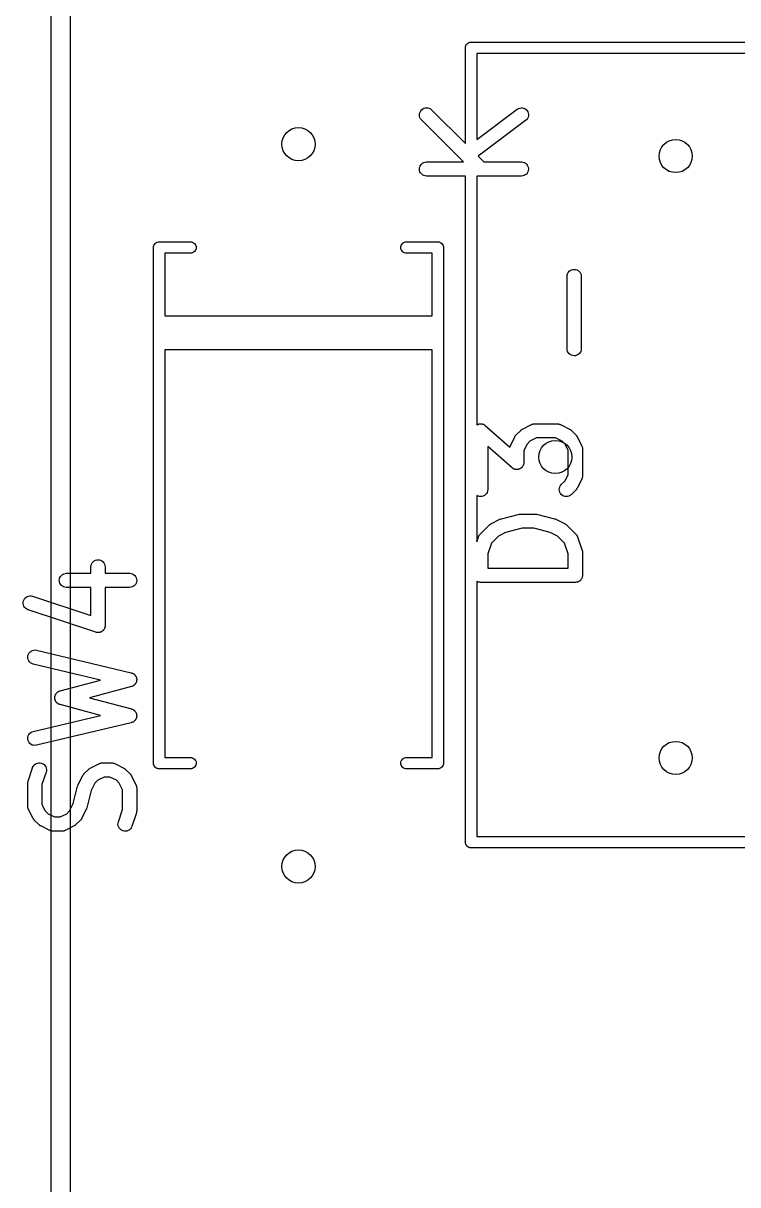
# Model space of a CAD drawing. Extents: x 17 to 176, y -177 to -9.
# Drawn here: x 16.91 to 24.45, y -131.63 to -119.37 of the extents above; entities that cross this region are included whole.
import ezdxf

# ---------------------------------------------------------------- set-up
doc = ezdxf.new("R2010")
doc.units = 0
doc.layers.add('BLACK', color=7, linetype='CONTINUOUS')

msp = doc.modelspace()

# ---------------------------------------------------------------- linework, layer by layer
at = {"layer": 'BLACK', "linetype": 'CONTINUOUS'}
for p, q in [((17.2038, -176.027), (17.2037, -52.2359)), ((17.4037, -52.2457), (17.4037, -176.02)), ((21.5749, -119.62), (21.5783, -119.609)), ((21.5783, -119.609), (21.5839, -119.599)), ((21.5839, -119.599), (21.5914, -119.589)), ((21.5914, -119.589), (21.6005, -119.582)), ((21.6005, -119.582), (21.6109, -119.576)), ((21.6109, -119.576), (21.6222, -119.573)), ((21.6222, -119.573), (21.6311, -119.572)), ((21.6311, -119.572), (21.6311, -119.572)), ((21.6311, -119.572), (21.634, -119.572)), ((21.634, -119.572), (21.6369, -119.572)), ((21.6369, -119.572), (29.7591, -119.572)), ((21.5737, -119.632), (21.5749, -119.62)), ((21.574, -119.635), (21.5737, -119.632)), ((21.574, -120.644), (21.574, -119.635)), ((29.702, -119.692), (21.694, -119.692)), ((21.694, -119.692), (21.694, -120.6)), ((21.0894, -120.34), (21.091, -120.325)), ((21.0907, -120.354), (21.0894, -120.34)), ((21.091, -120.325), (21.0953, -120.311)), ((21.0953, -120.311), (21.1023, -120.298)), ((21.1023, -120.298), (21.1117, -120.287)), ((21.1117, -120.287), (21.1231, -120.278)), ((21.1231, -120.278), (21.136, -120.271)), ((21.136, -120.271), (21.1501, -120.267)), ((21.1501, -120.267), (21.1646, -120.265)), ((21.1646, -120.265), (21.1792, -120.267)), ((21.1792, -120.267), (21.1932, -120.271)), ((21.1932, -120.271), (21.2061, -120.278)), ((21.2061, -120.278), (21.2174, -120.287)), ((21.2174, -120.287), (21.574, -120.644)), ((21.694, -120.6), (22.1194, -120.28)), ((22.1194, -120.28), (22.1202, -120.28)), ((22.1202, -120.28), (22.1328, -120.272)), ((22.1328, -120.272), (22.1467, -120.268)), ((22.1467, -120.268), (22.1611, -120.266)), ((22.1611, -120.266), (22.1758, -120.266)), ((22.1758, -120.266), (22.1899, -120.27)), ((22.1899, -120.27), (22.2032, -120.276)), ((22.2032, -120.276), (22.2149, -120.285)), ((22.2149, -120.285), (22.2247, -120.296)), ((22.2247, -120.296), (22.2322, -120.308)), ((22.2322, -120.308), (22.2371, -120.322)), ((22.2371, -120.322), (22.2393, -120.337)), ((22.2393, -120.337), (22.2386, -120.351)), ((21.0947, -120.368), (21.0907, -120.354)), ((21.1015, -120.381), (21.0947, -120.368)), ((21.1106, -120.393), (21.1015, -120.381)), ((21.1113, -120.394), (21.1106, -120.393)), ((21.5547, -120.837), (21.1113, -120.394)), ((22.2094, -120.4), (21.7071, -120.777)), ((22.2202, -120.391), (22.2094, -120.4)), ((22.2288, -120.379), (22.2202, -120.391)), ((22.2351, -120.366), (22.2288, -120.379)), ((22.2386, -120.351), (22.2351, -120.366)), ((21.7071, -120.777), (21.7669, -120.837)), ((21.0894, -120.911), (21.0909, -120.897)), ((21.0907, -120.926), (21.0894, -120.911)), ((21.0948, -120.94), (21.0907, -120.926)), ((21.0909, -120.897), (21.0952, -120.883)), ((21.1016, -120.953), (21.0948, -120.94)), ((21.0952, -120.883), (21.1022, -120.87)), ((21.1108, -120.964), (21.1016, -120.953)), ((21.1022, -120.87), (21.1115, -120.859)), ((21.1115, -120.859), (21.1229, -120.849)), ((21.1229, -120.849), (21.1358, -120.843)), ((21.1358, -120.843), (21.1498, -120.838)), ((21.1498, -120.838), (21.1644, -120.837)), ((21.1644, -120.837), (21.5547, -120.837)), ((21.7669, -120.837), (22.1644, -120.837)), ((22.1644, -120.837), (22.1654, -120.837)), ((22.1654, -120.837), (22.18, -120.839)), ((22.18, -120.839), (22.1939, -120.843)), ((22.1939, -120.843), (22.2068, -120.85)), ((22.2068, -120.85), (22.218, -120.859)), ((22.2266, -120.954), (22.2172, -120.965)), ((22.218, -120.859), (22.2271, -120.871)), ((22.2335, -120.941), (22.2266, -120.954)), ((22.2271, -120.871), (22.2339, -120.884)), ((22.2378, -120.927), (22.2335, -120.941)), ((22.2339, -120.884), (22.2381, -120.898)), ((22.2394, -120.912), (22.2378, -120.927)), ((22.2381, -120.898), (22.2394, -120.912)), ((21.122, -120.974), (21.1108, -120.964)), ((21.1348, -120.981), (21.122, -120.974)), ((21.1488, -120.985), (21.1348, -120.981)), ((21.1633, -120.987), (21.1488, -120.985)), ((21.1644, -120.987), (21.1633, -120.987)), ((21.574, -120.987), (21.1644, -120.987)), ((21.574, -128.011), (21.574, -120.987)), ((22.1644, -120.987), (21.694, -120.987)), ((21.694, -120.987), (21.694, -123.611)), ((22.1789, -120.985), (22.1644, -120.987)), ((22.193, -120.981), (22.1789, -120.985)), ((22.2059, -120.974), (22.193, -120.981)), ((22.2172, -120.965), (22.2059, -120.974)), ((18.2994, -121.697), (18.3085, -121.69)), ((18.3085, -121.69), (18.3189, -121.684)), ((18.3189, -121.684), (18.3302, -121.681)), ((18.3302, -121.681), (18.3391, -121.68)), ((18.3391, -121.68), (18.342, -121.68)), ((18.342, -121.68), (18.3449, -121.68)), ((18.3449, -121.68), (18.6749, -121.68)), ((18.6749, -121.68), (18.6838, -121.681)), ((18.6838, -121.681), (18.6951, -121.684)), ((18.6951, -121.684), (18.7055, -121.69)), ((18.7055, -121.69), (18.7146, -121.697)), ((20.9094, -121.697), (20.9185, -121.69)), ((20.9185, -121.69), (20.9289, -121.684)), ((20.9289, -121.684), (20.9402, -121.681)), ((20.9402, -121.681), (20.9491, -121.68)), ((20.9491, -121.68), (21.2791, -121.68)), ((21.2791, -121.68), (21.282, -121.68)), ((21.282, -121.68), (21.2849, -121.68)), ((21.2849, -121.68), (21.2849, -121.68)), ((21.2849, -121.68), (21.2938, -121.681)), ((21.2938, -121.681), (21.3051, -121.684)), ((21.3051, -121.684), (21.3155, -121.69)), ((21.3155, -121.69), (21.3246, -121.697)), ((18.2817, -121.74), (18.2829, -121.728)), ((18.282, -121.743), (18.2817, -121.74)), ((18.282, -122.517), (18.282, -121.743)), ((18.2829, -121.728), (18.2863, -121.717)), ((18.2863, -121.717), (18.2919, -121.707)), ((18.2919, -121.707), (18.2994, -121.697)), ((18.6749, -121.8), (18.402, -121.8)), ((18.402, -121.8), (18.402, -122.46)), ((18.6838, -121.799), (18.6749, -121.8)), ((18.6951, -121.796), (18.6838, -121.799)), ((18.7055, -121.79), (18.6951, -121.796)), ((18.7146, -121.783), (18.7055, -121.79)), ((18.7146, -121.697), (18.7221, -121.707)), ((18.7221, -121.773), (18.7146, -121.783)), ((18.7221, -121.707), (18.7277, -121.717)), ((18.7277, -121.763), (18.7221, -121.773)), ((18.7277, -121.717), (18.7311, -121.728)), ((18.7311, -121.752), (18.7277, -121.763)), ((18.7311, -121.728), (18.7323, -121.74)), ((18.7323, -121.74), (18.7311, -121.752)), ((20.8917, -121.74), (20.8929, -121.728)), ((20.8929, -121.752), (20.8917, -121.74)), ((20.8929, -121.728), (20.8963, -121.717)), ((20.8963, -121.763), (20.8929, -121.752)), ((20.8963, -121.717), (20.9019, -121.707)), ((20.9019, -121.773), (20.8963, -121.763)), ((20.9019, -121.707), (20.9094, -121.697)), ((20.9094, -121.783), (20.9019, -121.773)), ((20.9185, -121.79), (20.9094, -121.783)), ((20.9289, -121.796), (20.9185, -121.79)), ((20.9402, -121.799), (20.9289, -121.796)), ((20.9491, -121.8), (20.9402, -121.799)), ((21.222, -121.8), (20.9491, -121.8)), ((21.222, -122.46), (21.222, -121.8)), ((21.3246, -121.697), (21.3321, -121.707)), ((21.3321, -121.707), (21.3377, -121.717)), ((21.3377, -121.717), (21.3411, -121.728)), ((21.3411, -121.728), (21.3423, -121.74)), ((21.3423, -121.74), (21.342, -121.743)), ((21.342, -121.743), (21.342, -122.517)), ((22.6464, -122.044), (22.6481, -122.029)), ((22.6464, -122.045), (22.6464, -122.044)), ((22.6464, -122.807), (22.6464, -122.045)), ((22.6481, -122.029), (22.6525, -122.016)), ((22.6525, -122.016), (22.6595, -122.003)), ((22.6595, -122.003), (22.669, -121.991)), ((22.669, -121.991), (22.6804, -121.982)), ((22.6804, -121.982), (22.6933, -121.976)), ((22.6933, -121.976), (22.7074, -121.971)), ((22.7074, -121.971), (22.722, -121.97)), ((22.722, -121.97), (22.7365, -121.972)), ((22.7365, -121.972), (22.7505, -121.976)), ((22.7505, -121.976), (22.7634, -121.983)), ((22.7634, -121.983), (22.7746, -121.992)), ((22.7746, -121.992), (22.7839, -122.004)), ((22.7839, -122.004), (22.7908, -122.016)), ((22.7908, -122.016), (22.795, -122.03)), ((22.795, -122.03), (22.7964, -122.045)), ((22.7964, -122.045), (22.7964, -122.807)), ((18.2817, -122.52), (18.282, -122.517)), ((18.282, -122.523), (18.2817, -122.52)), ((18.282, -122.637), (18.282, -122.523)), ((18.402, -122.46), (21.222, -122.46)), ((21.342, -122.517), (21.3423, -122.52)), ((21.3423, -122.52), (21.342, -122.523)), ((21.342, -122.523), (21.342, -122.637)), ((18.2817, -122.64), (18.282, -122.637)), ((18.282, -122.643), (18.2817, -122.64)), ((18.282, -122.757), (18.282, -122.643)), ((21.342, -122.637), (21.3423, -122.64)), ((21.3423, -122.64), (21.342, -122.643)), ((21.342, -122.643), (21.342, -122.757)), ((18.2817, -122.76), (18.282, -122.757)), ((18.282, -122.763), (18.2817, -122.76)), ((18.282, -127.177), (18.282, -122.763)), ((21.342, -122.757), (21.3423, -122.76)), ((21.3423, -122.76), (21.342, -122.763)), ((21.342, -122.763), (21.342, -127.177)), ((21.222, -122.82), (18.402, -122.82)), ((18.402, -122.82), (18.402, -127.12)), ((21.222, -127.12), (21.222, -122.82)), ((22.6479, -122.822), (22.6464, -122.807)), ((22.6521, -122.836), (22.6479, -122.822)), ((22.659, -122.848), (22.6521, -122.836)), ((22.6682, -122.86), (22.659, -122.848)), ((22.6795, -122.869), (22.6682, -122.86)), ((22.6924, -122.876), (22.6795, -122.869)), ((22.7063, -122.88), (22.6924, -122.876)), ((22.7209, -122.882), (22.7063, -122.88)), ((22.7355, -122.881), (22.7209, -122.882)), ((22.7495, -122.876), (22.7355, -122.881)), ((22.7625, -122.87), (22.7495, -122.876)), ((22.7739, -122.861), (22.7625, -122.87)), ((22.7833, -122.849), (22.7739, -122.861)), ((22.7904, -122.836), (22.7833, -122.849)), ((22.7948, -122.823), (22.7904, -122.836)), ((22.7964, -122.808), (22.7948, -122.823)), ((22.7964, -122.807), (22.7964, -122.808)), ((21.694, -123.611), (21.6975, -123.609)), ((21.6975, -123.609), (21.7015, -123.607)), ((21.7015, -123.607), (21.704, -123.606)), ((21.704, -123.606), (21.7063, -123.605)), ((21.7063, -123.605), (21.7108, -123.603)), ((21.7108, -123.603), (21.7152, -123.602)), ((21.7152, -123.602), (21.7178, -123.601)), ((21.7178, -123.601), (21.7203, -123.601)), ((21.7203, -123.601), (21.725, -123.6)), ((21.725, -123.6), (21.7297, -123.599)), ((21.7297, -123.599), (21.7323, -123.6)), ((21.7323, -123.6), (21.7349, -123.599)), ((21.7349, -123.599), (21.7396, -123.6)), ((21.7396, -123.6), (21.7443, -123.6)), ((21.7443, -123.6), (21.7468, -123.601)), ((21.7468, -123.601), (21.7495, -123.601)), ((21.7495, -123.601), (21.754, -123.602)), ((21.754, -123.602), (21.7585, -123.603)), ((21.7585, -123.603), (21.7609, -123.604)), ((21.7609, -123.604), (21.7634, -123.605)), ((21.7634, -123.605), (21.7676, -123.607)), ((21.7676, -123.607), (21.7719, -123.609)), ((21.7719, -123.609), (21.774, -123.611)), ((21.774, -123.611), (21.7763, -123.612)), ((21.7763, -123.612), (21.7799, -123.615)), ((21.7799, -123.615), (21.7838, -123.618)), ((21.7838, -123.618), (22.0431, -123.845)), ((22.177, -123.655), (22.2723, -123.607)), ((22.2723, -123.607), (22.2732, -123.607)), ((22.2732, -123.607), (22.2753, -123.606)), ((22.2753, -123.606), (22.2772, -123.605)), ((22.2772, -123.605), (22.2821, -123.603)), ((22.2821, -123.603), (22.2869, -123.602)), ((22.2869, -123.602), (22.2891, -123.601)), ((22.2891, -123.601), (22.2912, -123.601)), ((22.2912, -123.601), (22.2963, -123.6)), ((22.2963, -123.6), (22.3014, -123.599)), ((22.3014, -123.599), (22.3036, -123.599)), ((22.3036, -123.599), (22.3058, -123.599)), ((22.3058, -123.599), (22.5439, -123.599)), ((22.5439, -123.599), (22.545, -123.599)), ((22.545, -123.599), (22.5471, -123.6)), ((22.5471, -123.6), (22.5494, -123.599)), ((22.5494, -123.599), (22.5544, -123.6)), ((22.5544, -123.6), (22.5595, -123.601)), ((22.5595, -123.601), (22.5616, -123.602)), ((22.5616, -123.602), (22.5638, -123.602)), ((22.5638, -123.602), (22.5686, -123.604)), ((22.5686, -123.604), (22.5734, -123.605)), ((22.5734, -123.605), (22.5754, -123.606)), ((22.5754, -123.606), (22.5774, -123.607)), ((22.5774, -123.607), (22.6727, -123.655)), ((22.0483, -123.831), (22.0959, -123.736)), ((22.0959, -123.736), (22.0963, -123.735)), ((22.0963, -123.735), (22.0986, -123.732)), ((22.0986, -123.732), (22.1006, -123.728)), ((22.1006, -123.728), (22.1026, -123.725)), ((22.1026, -123.725), (22.1043, -123.723)), ((22.1043, -123.723), (22.1072, -123.72)), ((22.1072, -123.72), (22.1099, -123.716)), ((22.1099, -123.716), (22.1575, -123.669)), ((22.1575, -123.669), (22.1583, -123.668)), ((22.1583, -123.668), (22.1616, -123.666)), ((22.1616, -123.666), (22.1646, -123.663)), ((22.1646, -123.663), (22.1673, -123.661)), ((22.1673, -123.661), (22.1697, -123.659)), ((22.1697, -123.659), (22.1735, -123.657)), ((22.1735, -123.657), (22.177, -123.655)), ((22.3235, -123.749), (22.255, -123.784)), ((22.5262, -123.749), (22.3235, -123.749)), ((22.5947, -123.784), (22.5262, -123.749)), ((22.6727, -123.655), (22.6736, -123.655)), ((22.6736, -123.655), (22.6772, -123.658)), ((22.6772, -123.658), (22.6809, -123.66)), ((22.6809, -123.66), (22.6833, -123.662)), ((22.6833, -123.662), (22.6859, -123.663)), ((22.6859, -123.663), (22.6889, -123.666)), ((22.6889, -123.666), (22.6922, -123.669)), ((22.6922, -123.669), (22.7398, -123.716)), ((22.7398, -123.716), (22.7405, -123.717)), ((22.7405, -123.717), (22.7432, -123.721)), ((22.7432, -123.721), (22.7461, -123.724)), ((22.7461, -123.724), (22.7477, -123.726)), ((22.7477, -123.726), (22.7497, -123.729)), ((22.7497, -123.729), (22.7516, -123.732)), ((22.7516, -123.732), (22.7538, -123.736)), ((22.7538, -123.736), (22.8015, -123.831)), ((22.0659, -124.064), (21.8094, -123.84)), ((21.8094, -123.84), (21.8094, -124.293)), ((22.0431, -123.845), (22.0449, -123.84)), ((22.0449, -123.84), (22.0464, -123.835)), ((22.0464, -123.835), (22.0475, -123.833)), ((22.0475, -123.833), (22.0483, -123.831)), ((22.2246, -123.814), (22.1903, -123.882)), ((22.1903, -123.882), (22.1903, -124.008)), ((22.255, -123.784), (22.2246, -123.814)), ((22.6251, -123.814), (22.5947, -123.784)), ((22.6594, -123.882), (22.6251, -123.814)), ((22.6594, -124.133), (22.6594, -123.882)), ((22.8015, -123.831), (22.8019, -123.832)), ((22.8019, -123.832), (22.8027, -123.834)), ((22.8027, -123.834), (22.8037, -123.836)), ((22.8037, -123.836), (22.8052, -123.841)), ((22.8052, -123.841), (22.807, -123.846)), ((22.807, -123.846), (22.8073, -123.848)), ((22.8073, -123.848), (22.808, -123.85)), ((22.808, -123.85), (22.8085, -123.855)), ((22.8085, -123.855), (22.8093, -123.86)), ((22.8093, -123.86), (22.8092, -123.863)), ((22.8092, -123.863), (22.8094, -123.865)), ((22.8094, -123.865), (22.8094, -124.15)), ((22.189, -124.021), (22.1887, -124.023)), ((22.1896, -124.018), (22.189, -124.021)), ((22.1898, -124.013), (22.1896, -124.018)), ((22.1903, -124.009), (22.1898, -124.013)), ((22.1903, -124.008), (22.1903, -124.009)), ((22.0698, -124.067), (22.0659, -124.064)), ((22.0734, -124.07), (22.0698, -124.067)), ((22.0757, -124.071), (22.0734, -124.07)), ((22.0778, -124.073), (22.0757, -124.071)), ((22.0821, -124.075), (22.0778, -124.073)), ((22.0863, -124.077), (22.0821, -124.075)), ((22.0888, -124.078), (22.0863, -124.077)), ((22.0912, -124.079), (22.0888, -124.078)), ((22.0958, -124.08), (22.0912, -124.079)), ((22.1003, -124.081), (22.0958, -124.08)), ((22.1029, -124.081), (22.1003, -124.081)), ((22.1054, -124.082), (22.1029, -124.081)), ((22.1101, -124.082), (22.1054, -124.082)), ((22.1148, -124.083), (22.1101, -124.082)), ((22.1174, -124.082), (22.1148, -124.083)), ((22.1201, -124.082), (22.1174, -124.082)), ((22.1247, -124.082), (22.1201, -124.082)), ((22.1294, -124.081), (22.1247, -124.082)), ((22.1319, -124.081), (22.1294, -124.081)), ((22.1345, -124.08), (22.1319, -124.081)), ((22.1389, -124.078), (22.1345, -124.08)), ((22.1434, -124.077), (22.1389, -124.078)), ((22.1458, -124.076), (22.1434, -124.077)), ((22.1482, -124.075), (22.1458, -124.076)), ((22.1522, -124.073), (22.1482, -124.075)), ((22.1564, -124.07), (22.1522, -124.073)), ((22.1585, -124.069), (22.1564, -124.07)), ((22.1607, -124.067), (22.1585, -124.069)), ((22.1641, -124.064), (22.1607, -124.067)), ((22.1678, -124.061), (22.1641, -124.064)), ((22.1695, -124.059), (22.1678, -124.061)), ((22.1714, -124.057), (22.1695, -124.059)), ((22.1742, -124.054), (22.1714, -124.057)), ((22.1772, -124.05), (22.1742, -124.054)), ((22.1785, -124.048), (22.1772, -124.05)), ((22.18, -124.046), (22.1785, -124.048)), ((22.182, -124.041), (22.18, -124.046)), ((22.1843, -124.037), (22.182, -124.041)), ((22.1851, -124.035), (22.1843, -124.037)), ((22.1862, -124.032), (22.1851, -124.035)), ((22.1873, -124.028), (22.1862, -124.032)), ((22.1887, -124.023), (22.1873, -124.028)), ((22.6251, -124.201), (22.6594, -124.133)), ((22.5656, -124.279), (22.5699, -124.265)), ((22.5699, -124.265), (22.5768, -124.252)), ((22.5768, -124.252), (22.5861, -124.24)), ((22.5861, -124.24), (22.6251, -124.201)), ((22.8015, -124.184), (22.7538, -124.279)), ((22.8023, -124.182), (22.8015, -124.184)), ((22.8033, -124.18), (22.8023, -124.182)), ((22.8049, -124.175), (22.8033, -124.18)), ((22.8067, -124.17), (22.8049, -124.175)), ((22.8071, -124.168), (22.8067, -124.17)), ((22.8077, -124.166), (22.8071, -124.168)), ((22.8083, -124.161), (22.8077, -124.166)), ((22.8092, -124.156), (22.8083, -124.161)), ((22.8094, -124.152), (22.8091, -124.154)), ((22.8091, -124.154), (22.8092, -124.156)), ((22.8094, -124.15), (22.8094, -124.152)), ((21.7053, -124.362), (21.694, -124.356)), ((21.694, -124.356), (21.694, -124.844)), ((21.7193, -124.367), (21.7053, -124.362)), ((21.7339, -124.368), (21.7193, -124.367)), ((21.7484, -124.367), (21.7339, -124.368)), ((21.7625, -124.363), (21.7484, -124.367)), ((21.7754, -124.356), (21.7625, -124.363)), ((21.7869, -124.347), (21.7754, -124.356)), ((21.7963, -124.336), (21.7869, -124.347)), ((21.8033, -124.323), (21.7963, -124.336)), ((21.8077, -124.309), (21.8033, -124.323)), ((21.8094, -124.294), (21.8077, -124.309)), ((21.8094, -124.293), (21.8094, -124.294)), ((22.5641, -124.293), (22.5656, -124.279)), ((22.5655, -124.308), (22.5641, -124.293)), ((22.5697, -124.322), (22.5655, -124.308)), ((22.5765, -124.335), (22.5697, -124.322)), ((22.5857, -124.346), (22.5765, -124.335)), ((22.597, -124.355), (22.5857, -124.346)), ((22.6098, -124.362), (22.597, -124.355)), ((22.6238, -124.367), (22.6098, -124.362)), ((22.6384, -124.368), (22.6238, -124.367)), ((22.6529, -124.367), (22.6384, -124.368)), ((22.667, -124.363), (22.6529, -124.367)), ((22.68, -124.356), (22.667, -124.363)), ((22.6914, -124.347), (22.68, -124.356)), ((22.6922, -124.346), (22.6914, -124.347)), ((22.7398, -124.299), (22.6922, -124.346)), ((22.7425, -124.295), (22.7398, -124.299)), ((22.7454, -124.292), (22.7425, -124.295)), ((22.7471, -124.29), (22.7454, -124.292)), ((22.7491, -124.287), (22.7471, -124.29)), ((22.7511, -124.284), (22.7491, -124.287)), ((22.7534, -124.28), (22.7511, -124.284)), ((22.7538, -124.279), (22.7534, -124.28)), ((21.8437, -124.655), (21.9389, -124.607)), ((21.9389, -124.607), (21.9399, -124.607)), ((21.9399, -124.607), (21.9402, -124.607)), ((21.9402, -124.607), (21.9405, -124.606)), ((21.9405, -124.606), (21.9471, -124.604)), ((21.9471, -124.604), (21.9536, -124.602)), ((21.9536, -124.602), (21.954, -124.602)), ((21.954, -124.602), (21.9543, -124.602)), ((21.9543, -124.602), (22.1448, -124.554)), ((22.1448, -124.554), (22.1458, -124.554)), ((22.1458, -124.554), (22.1471, -124.553)), ((22.1471, -124.553), (22.1484, -124.553)), ((22.1484, -124.553), (22.1544, -124.553)), ((22.1544, -124.553), (22.1603, -124.552)), ((22.1603, -124.552), (22.1616, -124.552)), ((22.1616, -124.552), (22.163, -124.552)), ((22.163, -124.552), (22.3058, -124.552)), ((22.3058, -124.552), (22.3069, -124.552)), ((22.3069, -124.552), (22.3082, -124.552)), ((22.3082, -124.552), (22.3095, -124.552)), ((22.3095, -124.552), (22.3155, -124.553)), ((22.3155, -124.553), (22.3214, -124.553)), ((22.3214, -124.553), (22.3227, -124.554)), ((22.3227, -124.554), (22.324, -124.554)), ((22.324, -124.554), (22.5145, -124.602)), ((22.5145, -124.602), (22.5155, -124.602)), ((22.5155, -124.602), (22.5158, -124.602)), ((22.5158, -124.602), (22.5162, -124.602)), ((22.5162, -124.602), (22.5227, -124.604)), ((22.5227, -124.604), (22.5292, -124.607)), ((22.5292, -124.607), (22.5295, -124.607)), ((22.5295, -124.607), (22.5298, -124.607)), ((22.5298, -124.607), (22.6251, -124.655)), ((21.729, -124.764), (21.8242, -124.669)), ((21.8242, -124.669), (21.8249, -124.668)), ((21.8249, -124.668), (21.8282, -124.666)), ((21.8282, -124.666), (21.8313, -124.663)), ((21.8313, -124.663), (21.834, -124.661)), ((21.834, -124.661), (21.8364, -124.659)), ((21.8364, -124.659), (21.8401, -124.657)), ((21.8401, -124.657), (21.8437, -124.655)), ((21.9987, -124.745), (21.9217, -124.784)), ((22.1722, -124.702), (21.9987, -124.745)), ((22.2966, -124.702), (22.1722, -124.702)), ((22.4701, -124.745), (22.2966, -124.702)), ((22.5471, -124.784), (22.4701, -124.745)), ((22.6251, -124.655), (22.626, -124.655)), ((22.626, -124.655), (22.6295, -124.658)), ((22.6295, -124.658), (22.6332, -124.66)), ((22.6332, -124.66), (22.6357, -124.662)), ((22.6357, -124.662), (22.6383, -124.663)), ((22.6383, -124.663), (22.6413, -124.666)), ((22.6413, -124.666), (22.6446, -124.669)), ((22.6446, -124.669), (22.7398, -124.764)), ((21.694, -124.844), (21.7108, -124.793)), ((21.7108, -124.793), (21.7112, -124.792)), ((21.7112, -124.792), (21.7121, -124.79)), ((21.7121, -124.79), (21.7128, -124.788)), ((21.7128, -124.788), (21.7152, -124.784)), ((21.7152, -124.784), (21.7173, -124.779)), ((21.7173, -124.779), (21.7186, -124.777)), ((21.7186, -124.777), (21.7197, -124.775)), ((21.7197, -124.775), (21.7229, -124.771)), ((21.7229, -124.771), (21.7259, -124.767)), ((21.7259, -124.767), (21.7276, -124.766)), ((21.7276, -124.766), (21.729, -124.764)), ((21.8476, -124.858), (21.8094, -124.972)), ((21.9217, -124.784), (21.8476, -124.858)), ((22.6212, -124.858), (22.5471, -124.784)), ((22.6594, -124.972), (22.6212, -124.858)), ((22.7398, -124.764), (22.7405, -124.765)), ((22.7405, -124.765), (22.7419, -124.767)), ((22.7419, -124.767), (22.7435, -124.768)), ((22.7435, -124.768), (22.7465, -124.772)), ((22.7465, -124.772), (22.7497, -124.776)), ((22.7497, -124.776), (22.7507, -124.778)), ((22.7507, -124.778), (22.752, -124.78)), ((22.752, -124.78), (22.754, -124.785)), ((22.754, -124.785), (22.7564, -124.789)), ((22.7564, -124.789), (22.757, -124.791)), ((22.757, -124.791), (22.7579, -124.793)), ((22.7579, -124.793), (22.8055, -124.936)), ((21.8094, -124.972), (21.8094, -125.123)), ((22.6594, -125.123), (22.6594, -124.972)), ((22.8055, -124.936), (22.8059, -124.937)), ((22.8059, -124.937), (22.8067, -124.941)), ((22.8067, -124.941), (22.808, -124.945)), ((22.808, -124.945), (22.8083, -124.949)), ((22.8083, -124.949), (22.8089, -124.952)), ((22.8089, -124.952), (22.809, -124.956)), ((22.809, -124.956), (22.8094, -124.96)), ((22.8094, -124.96), (22.8094, -125.198)), ((17.622, -125.109), (17.6221, -125.108)), ((17.622, -125.177), (17.622, -125.109)), ((17.6221, -125.108), (17.6237, -125.093)), ((17.6237, -125.093), (17.6281, -125.08)), ((17.6281, -125.08), (17.6352, -125.067)), ((17.6352, -125.067), (17.6446, -125.055)), ((17.6446, -125.055), (17.656, -125.046)), ((17.656, -125.046), (17.669, -125.04)), ((17.669, -125.04), (17.683, -125.035)), ((17.683, -125.035), (17.6976, -125.034)), ((17.6976, -125.034), (17.7121, -125.036)), ((17.7121, -125.036), (17.7261, -125.04)), ((17.7261, -125.04), (17.739, -125.047)), ((17.739, -125.047), (17.7503, -125.056)), ((17.7503, -125.056), (17.7595, -125.068)), ((17.7595, -125.068), (17.7664, -125.08)), ((17.7664, -125.08), (17.7706, -125.094)), ((17.7706, -125.094), (17.772, -125.109)), ((17.772, -125.109), (17.772, -125.177)), ((21.8094, -125.123), (22.6594, -125.123)), ((17.2887, -125.251), (17.2902, -125.237)), ((17.2902, -125.237), (17.2946, -125.223)), ((17.2946, -125.223), (17.3015, -125.21)), ((17.3015, -125.21), (17.3109, -125.199)), ((17.3109, -125.199), (17.3222, -125.189)), ((17.3222, -125.189), (17.3351, -125.183)), ((17.3351, -125.183), (17.3491, -125.178)), ((17.3491, -125.178), (17.3637, -125.177)), ((17.3637, -125.177), (17.622, -125.177)), ((17.772, -125.177), (18.0304, -125.177)), ((18.0304, -125.177), (18.0314, -125.177)), ((18.0314, -125.177), (18.046, -125.179)), ((18.046, -125.179), (18.0599, -125.183)), ((18.0599, -125.183), (18.0728, -125.19)), ((18.0728, -125.19), (18.084, -125.199)), ((18.084, -125.199), (18.0931, -125.211)), ((18.0931, -125.211), (18.0999, -125.224)), ((18.0999, -125.224), (18.1041, -125.238)), ((18.1041, -125.238), (18.1054, -125.252)), ((22.7917, -125.246), (22.7872, -125.251)), ((22.7963, -125.24), (22.7917, -125.246)), ((22.7964, -125.24), (22.7963, -125.24)), ((22.7966, -125.24), (22.7964, -125.24)), ((22.7999, -125.234), (22.7966, -125.24)), ((22.8033, -125.228), (22.7999, -125.234)), ((22.8034, -125.227), (22.8033, -125.228)), ((22.8035, -125.227), (22.8034, -125.227)), ((22.8056, -125.22), (22.8035, -125.227)), ((22.8077, -125.214), (22.8056, -125.22)), ((22.8078, -125.213), (22.8077, -125.214)), ((22.8086, -125.206), (22.8078, -125.213)), ((22.8078, -125.213), (22.8078, -125.213)), ((22.8094, -125.199), (22.8086, -125.206)), ((22.8094, -125.198), (22.8094, -125.199)), ((22.8094, -125.199), (22.8094, -125.199)), ((22.8094, -125.199), (22.8094, -125.199)), ((22.8094, -125.199), (22.8094, -125.199)), ((17.29, -125.266), (17.2887, -125.251)), ((17.2942, -125.28), (17.29, -125.266)), ((17.301, -125.293), (17.2942, -125.28)), ((17.3101, -125.304), (17.301, -125.293)), ((17.3213, -125.314), (17.3101, -125.304)), ((17.3342, -125.321), (17.3213, -125.314)), ((17.3481, -125.325), (17.3342, -125.321)), ((17.3627, -125.327), (17.3481, -125.325)), ((17.3637, -125.327), (17.3627, -125.327)), ((17.622, -125.327), (17.3637, -125.327)), ((17.622, -125.624), (17.622, -125.327)), ((18.0304, -125.327), (17.772, -125.327)), ((17.772, -125.327), (17.772, -125.728)), ((18.0449, -125.325), (18.0304, -125.327)), ((18.059, -125.321), (18.0449, -125.325)), ((18.0719, -125.314), (18.059, -125.321)), ((18.0832, -125.305), (18.0719, -125.314)), ((18.0926, -125.294), (18.0832, -125.305)), ((18.0995, -125.281), (18.0926, -125.294)), ((18.1038, -125.267), (18.0995, -125.281)), ((18.1054, -125.252), (18.1038, -125.267)), ((21.6986, -125.264), (21.694, -125.261)), ((21.694, -125.261), (21.694, -127.954)), ((21.7048, -125.267), (21.6986, -125.264)), ((21.7051, -125.267), (21.7048, -125.267)), ((21.7053, -125.267), (21.7051, -125.267)), ((21.7121, -125.269), (21.7053, -125.267)), ((21.7188, -125.271), (21.7121, -125.269)), ((21.719, -125.271), (21.7188, -125.271)), ((21.7193, -125.272), (21.719, -125.271)), ((21.7263, -125.272), (21.7193, -125.272)), ((21.7333, -125.273), (21.7263, -125.272)), ((21.7338, -125.273), (21.7333, -125.273)), ((21.7339, -125.273), (21.7338, -125.273)), ((21.7344, -125.273), (21.7339, -125.273)), ((21.7339, -125.273), (21.7339, -125.273)), ((22.7344, -125.273), (21.7344, -125.273)), ((22.7414, -125.272), (22.7344, -125.273)), ((22.7484, -125.272), (22.7414, -125.272)), ((22.7487, -125.272), (22.7484, -125.272)), ((22.7489, -125.272), (22.7487, -125.272)), ((22.7557, -125.27), (22.7489, -125.272)), ((22.7625, -125.268), (22.7557, -125.27)), ((22.7627, -125.268), (22.7625, -125.268)), ((22.763, -125.267), (22.7627, -125.268)), ((22.7692, -125.264), (22.763, -125.267)), ((22.7754, -125.261), (22.7692, -125.264)), ((22.7757, -125.261), (22.7754, -125.261)), ((22.7759, -125.261), (22.7757, -125.261)), ((22.7814, -125.256), (22.7759, -125.261)), ((22.7869, -125.252), (22.7814, -125.256)), ((22.787, -125.251), (22.7869, -125.252)), ((22.7872, -125.251), (22.787, -125.251)), ((16.9079, -125.495), (16.9084, -125.48)), ((16.9084, -125.48), (16.9118, -125.466)), ((16.9118, -125.466), (16.9178, -125.452)), ((16.9178, -125.452), (16.9264, -125.441)), ((16.9264, -125.441), (16.937, -125.431)), ((16.937, -125.431), (16.9495, -125.423)), ((16.9495, -125.423), (16.9631, -125.418)), ((16.9631, -125.418), (16.9776, -125.415)), ((16.9776, -125.415), (16.9922, -125.416)), ((16.9922, -125.416), (17.0065, -125.419)), ((17.0065, -125.419), (17.622, -125.624)), ((16.9102, -125.509), (16.9079, -125.495)), ((16.9153, -125.523), (16.9102, -125.509)), ((16.923, -125.535), (16.9153, -125.523)), ((16.9329, -125.546), (16.923, -125.535)), ((16.9448, -125.555), (16.9329, -125.546)), ((16.9581, -125.561), (16.9448, -125.555)), ((16.959, -125.561), (16.9581, -125.561)), ((17.6733, -125.799), (16.959, -125.561)), ((17.7715, -125.734), (17.7714, -125.738)), ((17.772, -125.729), (17.7715, -125.734)), ((17.772, -125.728), (17.772, -125.729)), ((17.6777, -125.8), (17.6733, -125.799)), ((17.682, -125.802), (17.6777, -125.8)), ((17.6848, -125.802), (17.682, -125.802)), ((17.6876, -125.802), (17.6848, -125.802)), ((17.6921, -125.803), (17.6876, -125.802)), ((17.6965, -125.803), (17.6921, -125.803)), ((17.6994, -125.803), (17.6965, -125.803)), ((17.7022, -125.803), (17.6994, -125.803)), ((17.7066, -125.802), (17.7022, -125.803)), ((17.7111, -125.802), (17.7066, -125.802)), ((17.7139, -125.801), (17.7111, -125.802)), ((17.7167, -125.8), (17.7139, -125.801)), ((17.7208, -125.799), (17.7167, -125.8)), ((17.7251, -125.798), (17.7208, -125.799)), ((17.7277, -125.796), (17.7251, -125.798)), ((17.7304, -125.795), (17.7277, -125.796)), ((17.7342, -125.793), (17.7304, -125.795)), ((17.7381, -125.791), (17.7342, -125.793)), ((17.7403, -125.789), (17.7381, -125.791)), ((17.7428, -125.788), (17.7403, -125.789)), ((17.746, -125.784), (17.7428, -125.788)), ((17.7495, -125.782), (17.746, -125.784)), ((17.7514, -125.779), (17.7495, -125.782)), ((17.7534, -125.778), (17.7514, -125.779)), ((17.756, -125.774), (17.7534, -125.778)), ((17.7589, -125.77), (17.756, -125.774)), ((17.7603, -125.768), (17.7589, -125.77)), ((17.762, -125.766), (17.7603, -125.768)), ((17.7638, -125.762), (17.762, -125.766)), ((17.766, -125.758), (17.7638, -125.762)), ((17.7668, -125.755), (17.766, -125.758)), ((17.768, -125.752), (17.7668, -125.755)), ((17.7691, -125.748), (17.768, -125.752)), ((17.7704, -125.744), (17.7691, -125.748)), ((17.7707, -125.741), (17.7704, -125.744)), ((17.7714, -125.738), (17.7707, -125.741)), ((16.9555, -126.058), (16.9575, -126.044)), ((16.9562, -126.073), (16.9555, -126.058)), ((16.9598, -126.087), (16.9562, -126.073)), ((16.9575, -126.044), (16.9624, -126.03)), ((16.9661, -126.1), (16.9598, -126.087)), ((16.9624, -126.03), (16.9699, -126.017)), ((16.9748, -126.112), (16.9661, -126.1)), ((16.9699, -126.017), (16.9796, -126.006)), ((16.9796, -126.006), (16.9913, -125.997)), ((16.9913, -125.997), (17.0045, -125.991)), ((17.0045, -125.991), (17.0186, -125.987)), ((17.0186, -125.987), (17.0332, -125.986)), ((17.0332, -125.986), (17.0478, -125.988)), ((17.0478, -125.988), (18.0478, -126.227)), ((16.9857, -126.122), (16.9748, -126.112)), ((16.9982, -126.129), (16.9857, -126.122)), ((17.012, -126.134), (16.9982, -126.129)), ((17.013, -126.134), (17.012, -126.134)), ((17.7239, -126.304), (17.013, -126.134)), ((18.0478, -126.227), (18.0488, -126.227)), ((18.0488, -126.227), (18.052, -126.228)), ((17.2968, -126.418), (17.7239, -126.304)), ((18.052, -126.228), (18.0554, -126.229)), ((18.0554, -126.229), (18.0589, -126.23)), ((18.0589, -126.23), (18.0625, -126.232)), ((18.0625, -126.232), (18.0655, -126.234)), ((18.0655, -126.234), (18.0686, -126.235)), ((18.0686, -126.235), (18.0718, -126.237)), ((18.0718, -126.237), (18.0751, -126.239)), ((18.0751, -126.239), (18.0776, -126.242)), ((18.0776, -126.242), (18.0804, -126.244)), ((18.0804, -126.244), (18.0831, -126.247)), ((18.0831, -126.247), (18.0859, -126.249)), ((18.0866, -126.349), (18.0837, -126.352)), ((18.0859, -126.249), (18.088, -126.252)), ((18.0886, -126.346), (18.0866, -126.349)), ((18.088, -126.252), (18.0903, -126.254)), ((18.0909, -126.344), (18.0886, -126.346)), ((18.0903, -126.254), (18.0923, -126.258)), ((18.0929, -126.34), (18.0909, -126.344)), ((18.0923, -126.258), (18.0947, -126.261)), ((18.0952, -126.337), (18.0929, -126.34)), ((18.0947, -126.261), (18.0961, -126.264)), ((18.0966, -126.334), (18.0952, -126.337)), ((18.0961, -126.264), (18.0979, -126.267)), ((18.0984, -126.331), (18.0966, -126.334)), ((18.0979, -126.267), (18.0993, -126.271)), ((18.0996, -126.328), (18.0984, -126.331)), ((18.0993, -126.271), (18.1009, -126.274)), ((18.1013, -126.324), (18.0996, -126.328)), ((18.1009, -126.274), (18.1018, -126.277)), ((18.1021, -126.321), (18.1013, -126.324)), ((18.1018, -126.277), (18.103, -126.281)), ((18.1032, -126.317), (18.1021, -126.321)), ((18.103, -126.281), (18.1036, -126.285)), ((18.1038, -126.314), (18.1032, -126.317)), ((18.1036, -126.285), (18.1045, -126.288)), ((18.1047, -126.31), (18.1038, -126.314)), ((18.1045, -126.288), (18.1047, -126.292)), ((18.1047, -126.292), (18.1053, -126.295)), ((18.1048, -126.306), (18.1047, -126.31)), ((18.1053, -126.303), (18.1048, -126.306)), ((18.1053, -126.295), (18.1051, -126.299)), ((18.1051, -126.299), (18.1053, -126.303)), ((17.2429, -126.475), (17.2438, -126.47)), ((17.2438, -126.47), (17.2446, -126.468)), ((17.2446, -126.468), (17.2452, -126.465)), ((17.2452, -126.465), (17.2472, -126.461)), ((17.2472, -126.461), (17.249, -126.456)), ((17.249, -126.456), (17.2503, -126.454)), ((17.2503, -126.454), (17.2513, -126.452)), ((17.2513, -126.452), (17.2542, -126.448)), ((17.2542, -126.448), (17.2568, -126.444)), ((17.2568, -126.444), (17.2585, -126.442)), ((17.2585, -126.442), (17.2599, -126.44)), ((17.2599, -126.44), (17.2635, -126.437)), ((17.2635, -126.437), (17.2668, -126.433)), ((17.2668, -126.433), (17.2688, -126.432)), ((17.2688, -126.432), (17.2706, -126.43)), ((17.2706, -126.43), (17.2748, -126.428)), ((17.2748, -126.428), (17.2787, -126.425)), ((17.2787, -126.425), (17.281, -126.424)), ((17.281, -126.424), (17.2831, -126.423)), ((17.2831, -126.423), (17.2876, -126.421)), ((17.2876, -126.421), (17.2921, -126.419)), ((17.2921, -126.419), (17.2945, -126.418)), ((17.2945, -126.418), (17.2968, -126.418)), ((18.0497, -126.372), (17.6072, -126.49)), ((18.053, -126.371), (18.0497, -126.372)), ((18.0563, -126.37), (18.053, -126.371)), ((18.0598, -126.368), (18.0563, -126.37)), ((18.0634, -126.367), (18.0598, -126.368)), ((18.0664, -126.365), (18.0634, -126.367)), ((18.0695, -126.364), (18.0664, -126.365)), ((18.0726, -126.361), (18.0695, -126.364)), ((18.0759, -126.359), (18.0726, -126.361)), ((18.0784, -126.357), (18.0759, -126.359)), ((18.0812, -126.355), (18.0784, -126.357)), ((18.0837, -126.352), (18.0812, -126.355)), ((17.2412, -126.494), (17.2414, -126.489)), ((17.2416, -126.497), (17.2412, -126.494)), ((17.2413, -126.485), (17.2417, -126.482)), ((17.2414, -126.489), (17.2413, -126.485)), ((17.2417, -126.499), (17.2416, -126.497)), ((17.2417, -126.482), (17.2418, -126.48)), ((17.2427, -126.504), (17.2417, -126.499)), ((17.2418, -126.48), (17.2429, -126.475)), ((17.2435, -126.509), (17.2427, -126.504)), ((17.2443, -126.511), (17.2435, -126.509)), ((17.2449, -126.514), (17.2443, -126.511)), ((17.2468, -126.518), (17.2449, -126.514)), ((17.2485, -126.523), (17.2468, -126.518)), ((17.2498, -126.525), (17.2485, -126.523)), ((17.2508, -126.527), (17.2498, -126.525)), ((17.2536, -126.531), (17.2508, -126.527)), ((17.2561, -126.535), (17.2536, -126.531)), ((17.2578, -126.537), (17.2561, -126.535)), ((17.2592, -126.539), (17.2578, -126.537)), ((17.2627, -126.542), (17.2592, -126.539)), ((17.266, -126.546), (17.2627, -126.542)), ((17.268, -126.547), (17.266, -126.546)), ((17.2698, -126.549), (17.268, -126.547)), ((17.2739, -126.552), (17.2698, -126.549)), ((17.2778, -126.555), (17.2739, -126.552)), ((17.2801, -126.556), (17.2778, -126.555)), ((17.2821, -126.557), (17.2801, -126.556)), ((17.2867, -126.559), (17.2821, -126.557)), ((17.2911, -126.561), (17.2867, -126.559)), ((17.2935, -126.561), (17.2911, -126.561)), ((17.2958, -126.562), (17.2935, -126.561)), ((17.2968, -126.562), (17.2958, -126.562)), ((17.7239, -126.676), (17.2968, -126.562)), ((17.6072, -126.49), (18.0497, -126.608)), ((17.013, -126.846), (17.7239, -126.676)), ((18.0497, -126.608), (18.0507, -126.608)), ((18.0507, -126.608), (18.0539, -126.61)), ((18.0539, -126.61), (18.0573, -126.61)), ((18.0573, -126.61), (18.0607, -126.612)), ((18.0607, -126.612), (18.0643, -126.614)), ((18.0643, -126.614), (18.0673, -126.615)), ((18.0673, -126.615), (18.0704, -126.617)), ((18.0704, -126.617), (18.0734, -126.619)), ((18.0734, -126.619), (18.0767, -126.621)), ((18.0767, -126.621), (18.0792, -126.624)), ((18.0792, -126.624), (18.0819, -126.626)), ((18.0819, -126.626), (18.0845, -126.629)), ((18.0845, -126.629), (18.0873, -126.632)), ((18.0873, -126.632), (18.0893, -126.634)), ((18.0893, -126.634), (18.0915, -126.637)), ((18.0915, -126.637), (18.0935, -126.64)), ((18.0935, -126.64), (18.0957, -126.644)), ((18.0956, -126.717), (18.0941, -126.72)), ((18.0975, -126.714), (18.0956, -126.717)), ((18.0957, -126.644), (18.0971, -126.647)), ((18.0971, -126.647), (18.0988, -126.65)), ((18.0989, -126.71), (18.0975, -126.714)), ((18.0988, -126.65), (18.1, -126.653)), ((18.1006, -126.707), (18.0989, -126.71)), ((18.1, -126.653), (18.1016, -126.657)), ((18.1015, -126.704), (18.1006, -126.707)), ((18.1027, -126.7), (18.1015, -126.704)), ((18.1016, -126.657), (18.1024, -126.66)), ((18.1024, -126.66), (18.1035, -126.664)), ((18.1034, -126.696), (18.1027, -126.7)), ((18.1044, -126.693), (18.1034, -126.696)), ((18.1035, -126.664), (18.104, -126.667)), ((18.104, -126.667), (18.1048, -126.671)), ((18.1046, -126.689), (18.1044, -126.693)), ((18.1052, -126.686), (18.1046, -126.689)), ((18.1048, -126.671), (18.1049, -126.675)), ((18.1049, -126.675), (18.1053, -126.678)), ((18.1053, -126.678), (18.1051, -126.682)), ((18.1051, -126.682), (18.1052, -126.686)), ((18.0478, -126.753), (17.0478, -126.992)), ((18.051, -126.752), (18.0478, -126.753)), ((18.0544, -126.752), (18.051, -126.752)), ((18.0579, -126.75), (18.0544, -126.752)), ((18.0616, -126.749), (18.0579, -126.75)), ((18.0646, -126.747), (18.0616, -126.749)), ((18.0677, -126.746), (18.0646, -126.747)), ((18.0709, -126.743), (18.0677, -126.746)), ((18.0742, -126.741), (18.0709, -126.743)), ((18.0768, -126.739), (18.0742, -126.741)), ((18.0797, -126.737), (18.0768, -126.739)), ((18.0823, -126.734), (18.0797, -126.737)), ((18.0852, -126.732), (18.0823, -126.734)), ((18.0873, -126.729), (18.0852, -126.732)), ((18.0897, -126.726), (18.0873, -126.729)), ((18.0918, -126.723), (18.0897, -126.726)), ((18.0941, -126.72), (18.0918, -126.723)), ((16.9554, -126.921), (16.9564, -126.906)), ((16.9573, -126.935), (16.9554, -126.921)), ((16.9564, -126.906), (16.9602, -126.892)), ((16.962, -126.949), (16.9573, -126.935)), ((16.9602, -126.892), (16.9666, -126.879)), ((16.9692, -126.962), (16.962, -126.949)), ((16.9666, -126.879), (16.9755, -126.867)), ((16.9788, -126.973), (16.9692, -126.962)), ((16.9755, -126.867), (16.9865, -126.858)), ((16.9865, -126.858), (16.9992, -126.85)), ((16.9992, -126.85), (17.013, -126.846)), ((16.9904, -126.982), (16.9788, -126.973)), ((17.0035, -126.989), (16.9904, -126.982)), ((17.0176, -126.992), (17.0035, -126.989)), ((17.0322, -126.994), (17.0176, -126.992)), ((17.0467, -126.992), (17.0322, -126.994)), ((17.0478, -126.992), (17.0467, -126.992)), ((17.0133, -127.214), (17.0219, -127.202)), ((17.0219, -127.202), (17.0327, -127.192)), ((17.0327, -127.192), (17.0452, -127.184)), ((17.0452, -127.184), (17.0589, -127.179)), ((17.0589, -127.179), (17.0733, -127.177)), ((17.0733, -127.177), (17.088, -127.178)), ((17.088, -127.178), (17.1022, -127.181)), ((17.1022, -127.181), (17.1155, -127.187)), ((17.1155, -127.187), (17.1274, -127.196)), ((17.1274, -127.196), (17.1374, -127.206)), ((17.1374, -127.206), (17.1452, -127.219)), ((17.6159, -127.232), (17.7111, -127.185)), ((17.7111, -127.185), (17.7121, -127.184)), ((17.7121, -127.184), (17.7141, -127.184)), ((17.7141, -127.184), (17.7161, -127.183)), ((17.7161, -127.183), (17.721, -127.181)), ((17.721, -127.181), (17.7258, -127.179)), ((17.7258, -127.179), (17.728, -127.179)), ((17.728, -127.179), (17.7301, -127.178)), ((17.7301, -127.178), (17.7352, -127.178)), ((17.7352, -127.178), (17.7403, -127.177)), ((17.7403, -127.177), (17.7425, -127.177)), ((17.7425, -127.177), (17.7447, -127.177)), ((17.7447, -127.177), (17.8399, -127.177)), ((17.8399, -127.177), (17.841, -127.177)), ((17.841, -127.177), (17.8431, -127.177)), ((17.8431, -127.177), (17.8454, -127.177)), ((17.8454, -127.177), (17.8504, -127.178)), ((17.8504, -127.178), (17.8555, -127.179)), ((17.8555, -127.179), (17.8576, -127.179)), ((17.8576, -127.179), (17.8598, -127.18)), ((17.8598, -127.18), (17.8646, -127.181)), ((17.8646, -127.181), (17.8695, -127.183)), ((17.8695, -127.183), (17.8714, -127.184)), ((17.8714, -127.184), (17.8734, -127.185)), ((17.8734, -127.185), (17.9687, -127.232)), ((18.2817, -127.18), (18.282, -127.177)), ((18.2829, -127.192), (18.2817, -127.18)), ((18.2863, -127.203), (18.2829, -127.192)), ((18.2919, -127.213), (18.2863, -127.203)), ((18.402, -127.12), (18.6749, -127.12)), ((18.6749, -127.12), (18.6838, -127.121)), ((18.6838, -127.121), (18.6951, -127.124)), ((18.6951, -127.124), (18.7055, -127.13)), ((18.7055, -127.13), (18.7146, -127.137)), ((18.7146, -127.137), (18.7221, -127.147)), ((18.7221, -127.147), (18.7277, -127.157)), ((18.7277, -127.203), (18.7221, -127.213)), ((18.7277, -127.157), (18.7311, -127.168)), ((18.7311, -127.192), (18.7277, -127.203)), ((18.7311, -127.168), (18.7323, -127.18)), ((18.7323, -127.18), (18.7311, -127.192)), ((20.8917, -127.18), (20.8929, -127.168)), ((20.8929, -127.192), (20.8917, -127.18)), ((20.8929, -127.168), (20.8963, -127.157)), ((20.8963, -127.203), (20.8929, -127.192)), ((20.8963, -127.157), (20.9019, -127.147)), ((20.9019, -127.213), (20.8963, -127.203)), ((20.9019, -127.147), (20.9094, -127.137)), ((20.9094, -127.137), (20.9185, -127.13)), ((20.9185, -127.13), (20.9289, -127.124)), ((20.9289, -127.124), (20.9402, -127.121)), ((20.9402, -127.121), (20.9491, -127.12)), ((20.9491, -127.12), (21.222, -127.12)), ((21.3377, -127.203), (21.3321, -127.213)), ((21.3411, -127.192), (21.3377, -127.203)), ((21.342, -127.183), (21.3411, -127.192)), ((21.342, -127.177), (21.3423, -127.18)), ((21.3423, -127.18), (21.342, -127.183)), ((16.9592, -127.371), (17.0068, -127.228)), ((17.0068, -127.228), (17.0072, -127.227)), ((17.0072, -127.227), (17.0133, -127.214)), ((17.1492, -127.276), (17.1054, -127.407)), ((17.1452, -127.219), (17.1504, -127.232)), ((17.1524, -127.261), (17.1492, -127.276)), ((17.1504, -127.232), (17.1528, -127.247)), ((17.1528, -127.247), (17.1524, -127.261)), ((17.4871, -127.409), (17.5347, -127.314)), ((17.5347, -127.314), (17.5352, -127.313)), ((17.5352, -127.313), (17.5375, -127.309)), ((17.5375, -127.309), (17.5395, -127.305)), ((17.5395, -127.305), (17.5415, -127.303)), ((17.5415, -127.303), (17.5432, -127.3)), ((17.5432, -127.3), (17.5461, -127.297)), ((17.5461, -127.297), (17.5488, -127.294)), ((17.5488, -127.294), (17.5964, -127.246)), ((17.5964, -127.246), (17.5971, -127.246)), ((17.5971, -127.246), (17.6004, -127.243)), ((17.6004, -127.243), (17.6035, -127.24)), ((17.6035, -127.24), (17.6061, -127.239)), ((17.6061, -127.239), (17.6086, -127.237)), ((17.6086, -127.237), (17.6123, -127.235)), ((17.6123, -127.235), (17.6159, -127.232)), ((17.7624, -127.327), (17.6939, -127.361)), ((17.8222, -127.327), (17.7624, -127.327)), ((17.8907, -127.361), (17.8222, -127.327)), ((17.9687, -127.232), (17.9696, -127.233)), ((17.9696, -127.233), (17.9732, -127.235)), ((17.9732, -127.235), (17.9769, -127.237)), ((17.9769, -127.237), (17.9793, -127.239)), ((17.9793, -127.239), (17.9819, -127.241)), ((17.9819, -127.241), (17.9849, -127.244)), ((17.9849, -127.244), (17.9882, -127.246)), ((17.9882, -127.246), (18.0358, -127.294)), ((18.0358, -127.294), (18.0365, -127.295)), ((18.0365, -127.295), (18.0392, -127.298)), ((18.0392, -127.298), (18.0421, -127.301)), ((18.0421, -127.301), (18.0437, -127.304)), ((18.0437, -127.304), (18.0457, -127.306)), ((18.0457, -127.306), (18.0476, -127.31)), ((18.0476, -127.31), (18.0498, -127.314)), ((18.0498, -127.314), (18.0975, -127.409)), ((18.2994, -127.223), (18.2919, -127.213)), ((18.3085, -127.23), (18.2994, -127.223)), ((18.3189, -127.236), (18.3085, -127.23)), ((18.3302, -127.239), (18.3189, -127.236)), ((18.3391, -127.24), (18.3302, -127.239)), ((18.342, -127.24), (18.3391, -127.24)), ((18.3391, -127.24), (18.3391, -127.24)), ((18.3449, -127.24), (18.342, -127.24)), ((18.6749, -127.24), (18.3449, -127.24)), ((18.6838, -127.239), (18.6749, -127.24)), ((18.6951, -127.236), (18.6838, -127.239)), ((18.7055, -127.23), (18.6951, -127.236)), ((18.7146, -127.223), (18.7055, -127.23)), ((18.7221, -127.213), (18.7146, -127.223)), ((20.9094, -127.223), (20.9019, -127.213)), ((20.9185, -127.23), (20.9094, -127.223)), ((20.9289, -127.236), (20.9185, -127.23)), ((20.9402, -127.239), (20.9289, -127.236)), ((20.9491, -127.24), (20.9402, -127.239)), ((21.2791, -127.24), (20.9491, -127.24)), ((21.282, -127.24), (21.2791, -127.24)), ((21.2938, -127.239), (21.282, -127.24)), ((21.3051, -127.236), (21.2938, -127.239)), ((21.3155, -127.23), (21.3051, -127.236)), ((21.3246, -127.223), (21.3155, -127.23)), ((21.3321, -127.213), (21.3246, -127.223)), ((16.9554, -127.394), (16.9559, -127.39)), ((16.9554, -127.395), (16.9554, -127.394)), ((16.9554, -127.633), (16.9554, -127.395)), ((16.9559, -127.39), (16.956, -127.385)), ((16.956, -127.385), (16.9567, -127.382)), ((16.9567, -127.382), (16.957, -127.379)), ((16.957, -127.379), (16.9583, -127.375)), ((16.9583, -127.375), (16.9592, -127.371)), ((17.1054, -127.407), (17.1054, -127.615)), ((17.4358, -127.607), (17.4814, -127.424)), ((17.4814, -127.424), (17.4817, -127.423)), ((17.4817, -127.423), (17.4818, -127.423)), ((17.4818, -127.423), (17.4819, -127.423)), ((17.4819, -127.423), (17.4844, -127.416)), ((17.4844, -127.416), (17.4868, -127.409)), ((17.4868, -127.409), (17.487, -127.409)), ((17.487, -127.409), (17.4871, -127.409)), ((17.6634, -127.392), (17.625, -127.469)), ((17.6939, -127.361), (17.6634, -127.392)), ((17.9211, -127.392), (17.8907, -127.361)), ((17.9554, -127.46), (17.9211, -127.392)), ((18.0975, -127.409), (18.0979, -127.41)), ((18.0979, -127.41), (18.0987, -127.412)), ((18.0987, -127.412), (18.0997, -127.414)), ((18.0997, -127.414), (18.1012, -127.419)), ((18.1012, -127.419), (18.103, -127.424)), ((18.103, -127.424), (18.1033, -127.426)), ((18.1033, -127.426), (18.104, -127.428)), ((18.104, -127.428), (18.1045, -127.433)), ((18.1045, -127.433), (18.1053, -127.438)), ((18.1053, -127.438), (18.1052, -127.44)), ((18.1052, -127.44), (18.1054, -127.442)), ((18.1054, -127.442), (18.1054, -127.68)), ((17.625, -127.469), (17.5793, -127.651)), ((17.9554, -127.668), (17.9554, -127.46)), ((16.9556, -127.635), (16.9554, -127.633)), ((16.9555, -127.637), (16.9556, -127.635)), ((16.9563, -127.642), (16.9555, -127.637)), ((16.9568, -127.647), (16.9563, -127.642)), ((16.9574, -127.65), (16.9568, -127.647)), ((16.9578, -127.652), (16.9574, -127.65)), ((16.9596, -127.657), (16.9578, -127.652)), ((16.961, -127.661), (16.9596, -127.657)), ((16.9621, -127.663), (16.961, -127.661)), ((16.9628, -127.665), (16.9621, -127.663)), ((16.9633, -127.666), (16.9628, -127.665)), ((17.0109, -127.762), (16.9633, -127.666)), ((17.1054, -127.615), (17.1396, -127.684)), ((17.1396, -127.684), (17.17, -127.714)), ((17.3669, -127.714), (17.3973, -127.684)), ((17.3973, -127.684), (17.4358, -127.607)), ((17.5737, -127.666), (17.526, -127.762)), ((17.5738, -127.666), (17.5737, -127.666)), ((17.574, -127.666), (17.5738, -127.666)), ((17.5764, -127.659), (17.574, -127.666)), ((17.5789, -127.653), (17.5764, -127.659)), ((17.5791, -127.652), (17.5789, -127.652)), ((17.5789, -127.652), (17.5789, -127.653)), ((17.5793, -127.651), (17.5791, -127.652)), ((17.9116, -127.8), (17.9554, -127.668)), ((18.1037, -127.696), (18.1025, -127.7)), ((18.1041, -127.693), (18.1037, -127.696)), ((18.1048, -127.69), (18.1041, -127.693)), ((18.1049, -127.686), (18.1048, -127.69)), ((18.1054, -127.682), (18.1049, -127.686)), ((18.1054, -127.68), (18.1054, -127.682)), ((17.0132, -127.765), (17.0109, -127.762)), ((17.0151, -127.769), (17.0132, -127.765)), ((17.017, -127.771), (17.0151, -127.769)), ((17.0187, -127.774), (17.017, -127.771)), ((17.0216, -127.777), (17.0187, -127.774)), ((17.0242, -127.78), (17.0216, -127.777)), ((17.025, -127.781), (17.0242, -127.78)), ((17.0726, -127.829), (17.025, -127.781)), ((17.17, -127.714), (17.2386, -127.748)), ((17.2386, -127.748), (17.2984, -127.748)), ((17.2984, -127.748), (17.3669, -127.714)), ((17.512, -127.781), (17.4644, -127.829)), ((17.5147, -127.778), (17.512, -127.781)), ((17.5176, -127.775), (17.5147, -127.778)), ((17.5193, -127.772), (17.5176, -127.775)), ((17.5213, -127.77), (17.5193, -127.772)), ((17.5233, -127.766), (17.5213, -127.77)), ((17.5256, -127.763), (17.5233, -127.766)), ((17.526, -127.762), (17.5256, -127.763)), ((17.9079, -127.829), (17.9084, -127.814)), ((17.9084, -127.814), (17.9116, -127.8)), ((18.1015, -127.704), (18.0539, -127.847)), ((18.1025, -127.7), (18.1015, -127.704)), ((17.0758, -127.831), (17.0726, -127.829)), ((17.0789, -127.834), (17.0758, -127.831)), ((17.0815, -127.836), (17.0789, -127.834)), ((17.0839, -127.838), (17.0815, -127.836)), ((17.0876, -127.84), (17.0839, -127.838)), ((17.0911, -127.842), (17.0876, -127.84)), ((17.0921, -127.843), (17.0911, -127.842)), ((17.1873, -127.89), (17.0921, -127.843)), ((17.1894, -127.891), (17.1873, -127.89)), ((17.1913, -127.892), (17.1894, -127.891)), ((17.1962, -127.894), (17.1913, -127.892)), ((17.201, -127.896), (17.1962, -127.894)), ((17.2032, -127.896), (17.201, -127.896)), ((17.2053, -127.897), (17.2032, -127.896)), ((17.2104, -127.897), (17.2053, -127.897)), ((17.2154, -127.898), (17.2104, -127.897)), ((17.2176, -127.898), (17.2154, -127.898)), ((17.2198, -127.898), (17.2176, -127.898)), ((17.2209, -127.898), (17.2198, -127.898)), ((17.3161, -127.898), (17.2209, -127.898)), ((17.3183, -127.898), (17.3161, -127.898)), ((17.3205, -127.898), (17.3183, -127.898)), ((17.3256, -127.897), (17.3205, -127.898)), ((17.3307, -127.897), (17.3256, -127.897)), ((17.3328, -127.896), (17.3307, -127.897)), ((17.335, -127.896), (17.3328, -127.896)), ((17.3398, -127.894), (17.335, -127.896)), ((17.3447, -127.893), (17.3398, -127.894)), ((17.3466, -127.892), (17.3447, -127.893)), ((17.3487, -127.891), (17.3466, -127.892)), ((17.3496, -127.89), (17.3487, -127.891)), ((17.4449, -127.843), (17.3496, -127.89)), ((17.4484, -127.841), (17.4449, -127.843)), ((17.4522, -127.839), (17.4484, -127.841)), ((17.4546, -127.837), (17.4522, -127.839)), ((17.4573, -127.835), (17.4546, -127.837)), ((17.4603, -127.832), (17.4573, -127.835)), ((17.4636, -127.829), (17.4603, -127.832)), ((17.4644, -127.829), (17.4636, -127.829)), ((17.9104, -127.843), (17.9079, -127.829)), ((17.9156, -127.857), (17.9104, -127.843)), ((17.9233, -127.869), (17.9156, -127.857)), ((17.9333, -127.88), (17.9233, -127.869)), ((17.9452, -127.888), (17.9333, -127.88)), ((17.9585, -127.894), (17.9452, -127.888)), ((17.9728, -127.898), (17.9585, -127.894)), ((17.9874, -127.898), (17.9728, -127.898)), ((18.0019, -127.896), (17.9874, -127.898)), ((18.0156, -127.891), (18.0019, -127.896)), ((18.0281, -127.883), (18.0156, -127.891)), ((18.0388, -127.873), (18.0281, -127.883)), ((18.0474, -127.861), (18.0388, -127.873)), ((18.0536, -127.848), (18.0474, -127.861)), ((18.0539, -127.847), (18.0536, -127.848)), ((21.5737, -128.014), (21.574, -128.011)), ((21.5749, -128.026), (21.5737, -128.014)), ((21.5783, -128.037), (21.5749, -128.026)), ((21.5839, -128.047), (21.5783, -128.037)), ((21.5914, -128.057), (21.5839, -128.047)), ((21.6005, -128.064), (21.5914, -128.057)), ((21.6109, -128.07), (21.6005, -128.064)), ((21.694, -127.954), (29.702, -127.954)), ((21.6222, -128.073), (21.6109, -128.07)), ((21.634, -128.074), (21.6222, -128.073)), ((21.6369, -128.074), (21.634, -128.074)), ((29.7591, -128.074), (21.6369, -128.074))]:
    msp.add_line(p, q, dxfattribs=at)
at = {"layer": 'BLACK'}
for centre in [(19.812, -120.65), (19.812, -120.65), (23.793, -120.775), (23.793, -120.775), (22.523, -123.95), (22.523, -123.95), (23.793, -127.125), (23.793, -127.125), (19.812, -128.27), (19.812, -128.27)]:
    msp.add_circle(centre, 0.175, dxfattribs=at)

doc.saveas('drawing.dxf')
